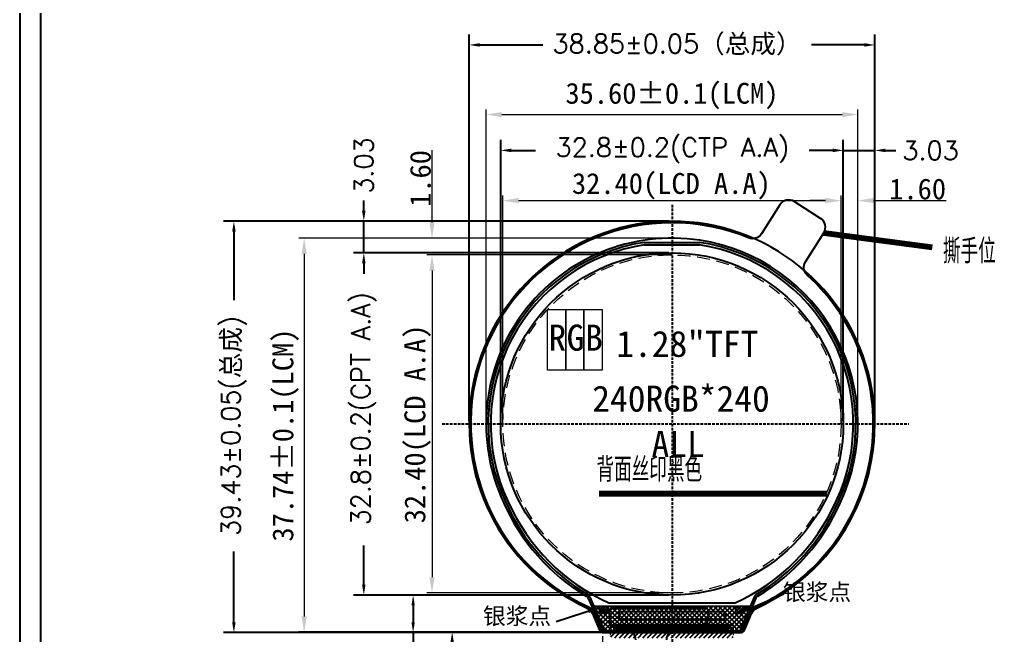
# Model space of a CAD drawing. Header units: millimetres. Extents: x 784 to 1591, y 435 to 646.
# Drawn here: x 1339.8 to 1435.1, y 537.4 to 596.3 of the extents above; entities that cross this region are included whole.
import ezdxf

# ---------------------------------------------------------------- set-up
doc = ezdxf.new("R2010")
doc.units = ezdxf.units.MM
doc.linetypes.add('DASHED2', pattern=[0.375, 0.25, -0.125])
for name, color, linetype in [('dim', 3, 'Continuous'), ('DWG', 7, 'Continuous'), ('FPC', 33, 'Continuous'), ('FRAME', 154, 'Continuous'), ('保护膜', 6, 'Continuous')]:
    doc.layers.add(name, color=color, linetype=linetype)
doc.layers.add('LCD_MAIN', color=2, linetype='Continuous', lineweight=9)
doc.styles.add('NOTE', font='ROMANS.shx', dxfattribs={"width": 0.8, "bigfont": 'EXTFONT.shx'})
doc.styles.add('ROMANS', font='romans.shx')
doc.styles.get("Standard").update_dxf_attribs({"font": 'txt', "bigfont": 'gbcbig.shx'})
doc.styles.add('宋体', font='')
doc.styles.add('工程', font='gbenor.shx', dxfattribs={"width": 1.25, "bigfont": 'gbcbig.shx'})
doc.styles.get('宋体').set_extended_font_data('SimSun')
doc.dimstyles.new('ISO-25$0', dxfattribs={"dimtxt": 1.5, "dimasz": 1, "dimexe": 1, "dimexo": 0.3, "dimgap": 0.6, "dimtad": 0, "dimdsep": 46, "dimtxsty": 'Standard', "dimcen": 0, "dimadec": 0, "dimazin": 0, "dimtfac": 1, "dimtmove": 0, "dimatfit": 3, "dimfxl": 1, "dimarcsym": 0})
doc.dimstyles.new('STANDARD$7', dxfattribs={"dimtxt": 1.5, "dimasz": 1.25, "dimexe": 0.25, "dimexo": 0.25, "dimgap": 0.25, "dimtad": 0, "dimzin": 0, "dimdsep": 46, "dimtxsty": 'NOTE', "dimcen": 0.5, "dimclrd": 256, "dimclre": 5, "dimclrt": 256, "dimazin": 0, "dimtfac": 1, "dimtmove": 0, "dimatfit": 1, "dimfxl": 1, "dimtolj": 1, "dimtzin": 0, "dimarcsym": 0})
doc.dimstyles.new('标准', dxfattribs={"dimtxt": 2, "dimasz": 1.8, "dimexe": 0.5, "dimexo": 0.4, "dimgap": 0.1, "dimtad": 1, "dimzin": 1, "dimdsep": 46, "dimtxsty": '工程', "dimblk": 'CLOSEDBLANK', "dimcen": 0.09, "dimclrd": 3, "dimclre": 3, "dimclrt": 3, "dimadec": 0, "dimazin": 0, "dimtfac": 1, "dimtofl": 0, "dimtmove": 0, "dimatfit": 3, "dimldrblk": 'CLOSEDBLANK', "dimfxl": 1, "dimtolj": 1, "dimlwd": 0, "dimlwe": 0, "dimarcsym": 0})
doc.dimstyles.new('标注', dxfattribs={"dimtxt": 1.2, "dimasz": 1, "dimexe": 0, "dimexo": 1, "dimgap": 0.2, "dimtad": 0, "dimrnd": 0.0005, "dimzin": 9, "dimdsep": 46, "dimtxsty": 'Standard', "dimcen": 0, "dimclrd": 3, "dimclre": 3, "dimclrt": 3, "dimadec": 0, "dimazin": 0, "dimtfac": 1, "dimtmove": 0, "dimatfit": 3, "dimfxl": 1, "dimlwd": -1, "dimlwe": -1, "dimarcsym": 0})

# ---------------------------------------------------------------- blocks, each defined once
blk = doc.blocks.new('*D84')
at = {"color": 7, "lineweight": 0, "transparency": 16777216}
for p, q in [((1395.39, 537.675), (1380.741, 537.675)), ((1381.241, 536.675), (1381.241, 504.201)), ((1395.002, 503.201), (1380.741, 503.201))]:
    blk.add_line(p, q, dxfattribs=at)
at = {"color": 7, "transparency": 16777216}
for points in [[(1381.075, 536.675), (1381.408, 536.675), (1381.241, 537.675)], [(1381.075, 504.201), (1381.408, 504.201), (1381.241, 503.201)]]:
    blk.add_solid(points, dxfattribs=at)
at = {"layer": 'Defpoints', "color": 0, "transparency": 16777216}
for p in [(1395.79, 537.675), (1381.241, 503.201), (1395.402, 503.201)]:
    blk.add_point(p, dxfattribs=at)
at = {"color": 7, "transparency": 16777216, "insert": (1379.879, 520.351), "char_height": 1.6, "attachment_point": 5, "rotation": 90, "style": '宋体'}
blk.add_mtext('\\A1;34.47%%P0.3', dxfattribs=at)
blk = doc.blocks.new('_ClosedBlank')
at = {"color": 0, "linetype": 'ByBlock', "lineweight": -2}
for p, q in [((-1, 0.167), (0, 0)), ((-1, 0.167), (-1, -0.167)), ((0, 0), (-1, -0.167))]:
    blk.add_line(p, q, dxfattribs=at)
blk = doc.blocks.new('*D86')
at = {"color": 7, "lineweight": 0, "transparency": 16777216}
for p, q in [((1384.498, 557.615), (1384.498, 587.765)), ((1420.098, 557.615), (1420.098, 587.765)), ((1385.998, 587.265), (1418.598, 587.265))]:
    blk.add_line(p, q, dxfattribs=at)
at = {"color": 7, "transparency": 16777216}
for points in [[(1385.998, 587.515), (1385.998, 587.015), (1384.498, 587.265)], [(1418.598, 587.515), (1418.598, 587.015), (1420.098, 587.265)]]:
    blk.add_solid(points, dxfattribs=at)
at = {"layer": 'Defpoints', "color": 0, "transparency": 16777216}
for p in [(1420.098, 587.265), (1384.498, 557.215), (1420.098, 557.215)]:
    blk.add_point(p, dxfattribs=at)
at = {"color": 7, "transparency": 16777216, "insert": (1402.298, 589.039), "char_height": 2, "attachment_point": 5, "style": '宋体'}
blk.add_mtext('\\A1;35.60%%P0.1(LCM)', dxfattribs=at)
blk = doc.blocks.new('*D87')
at = {"color": 7, "lineweight": 0, "transparency": 16777216}
for p, q in [((1402.298, 573.815), (1378.812, 573.815)), ((1379.312, 572.315), (1379.312, 542.915)), ((1402.298, 541.415), (1378.812, 541.415))]:
    blk.add_line(p, q, dxfattribs=at)
at = {"color": 7, "transparency": 16777216}
for points in [[(1379.062, 572.315), (1379.562, 572.315), (1379.312, 573.815)], [(1379.062, 542.915), (1379.562, 542.915), (1379.312, 541.415)]]:
    blk.add_solid(points, dxfattribs=at)
at = {"layer": 'Defpoints', "color": 0, "transparency": 16777216}
for p in [(1402.698, 573.815), (1379.312, 541.415), (1402.698, 541.415)]:
    blk.add_point(p, dxfattribs=at)
at = {"color": 7, "transparency": 16777216, "insert": (1377.938, 557.615), "char_height": 2, "attachment_point": 5, "rotation": 90, "style": '宋体'}
blk.add_mtext('\\A1;32.40(LCD A.A)', dxfattribs=at)
blk = doc.blocks.new('*D88')
at = {"color": 7, "lineweight": 0, "transparency": 16777216}
for p, q in [((1416.998, 579.021), (1415.498, 579.021)), ((1418.498, 557.615), (1418.498, 579.521)), ((1420.098, 557.615), (1420.098, 579.521)), ((1421.598, 579.021), (1428.549, 579.021))]:
    blk.add_line(p, q, dxfattribs=at)
at = {"color": 7, "transparency": 16777216}
for points in [[(1416.998, 579.271), (1416.998, 578.771), (1418.498, 579.021)], [(1421.598, 579.271), (1421.598, 578.771), (1420.098, 579.021)]]:
    blk.add_solid(points, dxfattribs=at)
at = {"layer": 'Defpoints', "color": 0, "transparency": 16777216}
for p in [(1420.098, 579.021), (1418.498, 557.215), (1420.098, 557.215)]:
    blk.add_point(p, dxfattribs=at)
at = {"color": 7, "transparency": 16777216, "insert": (1425.824, 580.121), "char_height": 2, "attachment_point": 5, "style": '宋体'}
blk.add_mtext('\\A1;1.60', dxfattribs=at)
blk = doc.blocks.new('*D89')
at = {"color": 7, "lineweight": 0, "transparency": 16777216}
for p, q in [((1379.312, 576.915), (1379.312, 583.866)), ((1401.898, 575.415), (1378.812, 575.415)), ((1402.298, 573.815), (1378.812, 573.815)), ((1379.312, 572.315), (1379.312, 570.815))]:
    blk.add_line(p, q, dxfattribs=at)
at = {"color": 7, "transparency": 16777216}
for points in [[(1379.062, 576.915), (1379.562, 576.915), (1379.312, 575.415)], [(1379.062, 572.315), (1379.562, 572.315), (1379.312, 573.815)]]:
    blk.add_solid(points, dxfattribs=at)
at = {"layer": 'Defpoints', "color": 0, "transparency": 16777216}
for p in [(1379.312, 575.415), (1402.298, 575.415), (1402.698, 573.815)]:
    blk.add_point(p, dxfattribs=at)
at = {"color": 7, "transparency": 16777216, "insert": (1378.212, 581.141), "char_height": 2, "attachment_point": 5, "rotation": 90, "style": '宋体'}
blk.add_mtext('\\A1;1.60', dxfattribs=at)
blk = doc.blocks.new('*D90')
at = {"color": 7, "lineweight": 0, "transparency": 16777216}
for p, q in [((1386.098, 557.615), (1386.098, 579.521)), ((1387.598, 579.021), (1416.998, 579.021)), ((1418.498, 557.615), (1418.498, 579.521))]:
    blk.add_line(p, q, dxfattribs=at)
at = {"color": 7, "transparency": 16777216}
for points in [[(1387.598, 579.271), (1387.598, 578.771), (1386.098, 579.021)], [(1416.998, 579.271), (1416.998, 578.771), (1418.498, 579.021)]]:
    blk.add_solid(points, dxfattribs=at)
at = {"layer": 'Defpoints', "color": 0, "transparency": 16777216}
for p in [(1418.498, 579.021), (1386.098, 557.215), (1418.498, 557.215)]:
    blk.add_point(p, dxfattribs=at)
at = {"color": 7, "transparency": 16777216, "insert": (1402.239, 580.395), "char_height": 2, "attachment_point": 5, "style": '宋体'}
blk.add_mtext('\\A1;32.40(LCD A.A)', dxfattribs=at)
blk = doc.blocks.new('*D91')
at = {"color": 7, "lineweight": 0, "transparency": 16777216}
for p, q in [((1402.298, 575.415), (1366.569, 575.415)), ((1367.069, 573.915), (1367.069, 539.175)), ((1395.39, 537.675), (1366.569, 537.675))]:
    blk.add_line(p, q, dxfattribs=at)
at = {"color": 7, "transparency": 16777216}
for points in [[(1366.819, 573.915), (1367.319, 573.915), (1367.069, 575.415)], [(1366.819, 539.175), (1367.319, 539.175), (1367.069, 537.675)]]:
    blk.add_solid(points, dxfattribs=at)
at = {"layer": 'Defpoints', "color": 0, "transparency": 16777216}
for p in [(1402.698, 575.415), (1367.069, 537.675), (1395.79, 537.675)]:
    blk.add_point(p, dxfattribs=at)
at = {"color": 7, "transparency": 16777216, "insert": (1365.296, 556.545), "char_height": 2, "attachment_point": 5, "rotation": 90, "style": '宋体'}
blk.add_mtext('\\A1;37.74%%P0.1(LCM)', dxfattribs=at)
blk = doc.blocks.new('*D95')
at = {"color": 7, "lineweight": 0, "transparency": 16777216}
for p, q in [((1395.64, 537.275), (1395.64, 533.646)), ((1385.639, 520.201), (1385.639, 534.646)), ((1387.139, 534.146), (1394.14, 534.146))]:
    blk.add_line(p, q, dxfattribs=at)
at = {"color": 7, "transparency": 16777216}
for points in [[(1387.139, 534.396), (1387.139, 533.896), (1385.639, 534.146)], [(1394.14, 534.396), (1394.14, 533.896), (1395.64, 534.146)]]:
    blk.add_solid(points, dxfattribs=at)
at = {"layer": 'Defpoints', "color": 0, "transparency": 16777216}
for p in [(1395.64, 537.675), (1395.64, 534.146), (1385.639, 519.801)]:
    blk.add_point(p, dxfattribs=at)
at = {"color": 7, "transparency": 16777216, "insert": (1390.555, 535.646), "char_height": 2, "attachment_point": 5, "style": '宋体'}
blk.add_mtext('\\A1;10.00', dxfattribs=at)
blk = doc.blocks.new('*D101')
at = {"layer": 'Defpoints', "color": 0, "transparency": 16777216}
for p in [(1360.339, 577.04), (1402.298, 577.04), (1395.776, 537.615)]:
    blk.add_point(p, dxfattribs=at)
at = {"layer": 'dim', "color": 0, "lineweight": -2, "transparency": 16777216}
for p, q in [((1401.998, 577.04), (1359.339, 577.04)), ((1360.339, 576.04), (1360.339, 569.476)), ((1360.339, 538.615), (1360.339, 545.385)), ((1395.476, 537.615), (1359.339, 537.615))]:
    blk.add_line(p, q, dxfattribs=at)
at = {"layer": 'dim', "color": 0, "transparency": 16777216}
for points in [[(1360.173, 576.04), (1360.506, 576.04), (1360.339, 577.04)], [(1360.173, 538.615), (1360.506, 538.615), (1360.339, 537.615)]]:
    blk.add_solid(points, dxfattribs=at)
at = {"layer": 'dim', "color": 0, "transparency": 16777216, "insert": (1360.339, 557.43), "char_height": 1.8, "attachment_point": 5, "rotation": 90, "style": 'ROMANS'}
blk.add_mtext('39.43%%p0.05(总成)', dxfattribs=at)
blk = doc.blocks.new('*D102')
at = {"layer": 'Defpoints', "color": 0, "transparency": 16777216}
for p in [(1372.78, 574.015), (1402.298, 574.015), (1402.298, 541.215)]:
    blk.add_point(p, dxfattribs=at)
at = {"layer": 'dim', "color": 0, "lineweight": -2, "transparency": 16777216}
for p, q in [((1401.998, 574.015), (1371.78, 574.015)), ((1372.78, 573.015), (1372.78, 572.191)), ((1372.78, 542.215), (1372.78, 545.962)), ((1401.998, 541.215), (1371.78, 541.215))]:
    blk.add_line(p, q, dxfattribs=at)
at = {"layer": 'dim', "color": 0, "transparency": 16777216}
for points in [[(1372.613, 573.015), (1372.947, 573.015), (1372.78, 574.015)], [(1372.613, 542.215), (1372.947, 542.215), (1372.78, 541.215)]]:
    blk.add_solid(points, dxfattribs=at)
at = {"layer": 'dim', "color": 0, "transparency": 16777216, "insert": (1372.78, 559.076), "char_height": 1.8, "attachment_point": 5, "rotation": 90, "style": 'ROMANS'}
blk.add_mtext('32.8%%p0.2(CPT A.A)', dxfattribs=at)
blk = doc.blocks.new('*D103')
at = {"layer": 'Defpoints', "color": 0, "transparency": 16777216}
for p in [(1421.723, 593.939), (1382.873, 557.615), (1421.723, 557.615)]:
    blk.add_point(p, dxfattribs=at)
at = {"layer": 'dim', "color": 0, "lineweight": -2, "transparency": 16777216}
for p, q in [((1382.873, 557.915), (1382.873, 594.939)), ((1421.723, 557.915), (1421.723, 594.939)), ((1383.873, 593.939), (1389.921, 593.939)), ((1420.723, 593.939), (1415.646, 593.939))]:
    blk.add_line(p, q, dxfattribs=at)
at = {"layer": 'dim', "color": 0, "transparency": 16777216}
for points in [[(1383.873, 594.105), (1383.873, 593.772), (1382.873, 593.939)], [(1420.723, 594.105), (1420.723, 593.772), (1421.723, 593.939)]]:
    blk.add_solid(points, dxfattribs=at)
at = {"layer": 'dim', "color": 0, "transparency": 16777216, "insert": (1402.784, 593.939), "char_height": 1.8, "attachment_point": 5, "style": 'ROMANS'}
blk.add_mtext('38.85%%p0.05（总成）', dxfattribs=at)
blk = doc.blocks.new('*D104')
at = {"layer": 'Defpoints', "color": 0, "transparency": 16777216}
for p in [(1418.698, 583.831), (1385.898, 557.615), (1418.698, 557.615)]:
    blk.add_point(p, dxfattribs=at)
at = {"layer": 'dim', "color": 0, "lineweight": -2, "transparency": 16777216}
for p, q in [((1385.898, 557.915), (1385.898, 584.831)), ((1418.698, 557.915), (1418.698, 584.831)), ((1386.898, 583.831), (1389.22, 583.831)), ((1417.698, 583.831), (1415.449, 583.831))]:
    blk.add_line(p, q, dxfattribs=at)
at = {"layer": 'dim', "color": 0, "transparency": 16777216}
for points in [[(1386.898, 583.998), (1386.898, 583.664), (1385.898, 583.831)], [(1417.698, 583.998), (1417.698, 583.664), (1418.698, 583.831)]]:
    blk.add_solid(points, dxfattribs=at)
at = {"layer": 'dim', "color": 0, "transparency": 16777216, "insert": (1402.334, 583.831), "char_height": 1.8, "attachment_point": 5, "style": 'ROMANS'}
blk.add_mtext('32.8%%p0.2(CTP A.A)', dxfattribs=at)
blk = doc.blocks.new('*D105')
at = {"layer": 'Defpoints', "color": 0, "transparency": 16777216}
for p in [(1372.78, 577.04), (1402.298, 577.04), (1402.298, 574.015)]:
    blk.add_point(p, dxfattribs=at)
at = {"layer": 'dim', "color": 0, "lineweight": -2, "transparency": 16777216}
for p, q in [((1372.78, 578.04), (1372.78, 579.04)), ((1401.998, 577.04), (1371.78, 577.04)), ((1372.78, 574.015), (1372.78, 577.04)), ((1401.998, 574.015), (1371.78, 574.015)), ((1372.78, 573.015), (1372.78, 572.015))]:
    blk.add_line(p, q, dxfattribs=at)
at = {"layer": 'dim', "color": 0, "transparency": 16777216}
for points in [[(1372.613, 578.04), (1372.947, 578.04), (1372.78, 577.04)], [(1372.613, 573.015), (1372.947, 573.015), (1372.78, 574.015)]]:
    blk.add_solid(points, dxfattribs=at)
at = {"layer": 'dim', "color": 0, "transparency": 16777216, "insert": (1372.78, 582.383), "char_height": 1.8, "attachment_point": 5, "rotation": 90, "style": 'ROMANS'}
blk.add_mtext('3.03', dxfattribs=at)
blk = doc.blocks.new('*D106')
at = {"layer": 'Defpoints', "color": 0, "transparency": 16777216}
for p in [(1402.298, 541.215), (1377.505, 537.615), (1396.789, 537.615)]:
    blk.add_point(p, dxfattribs=at)
at = {"layer": 'dim', "color": 0, "lineweight": -2, "transparency": 16777216}
for p, q in [((1401.998, 541.215), (1376.505, 541.215)), ((1377.505, 540.215), (1377.505, 538.615)), ((1396.489, 537.615), (1376.505, 537.615)), ((1377.505, 537.615), (1377.505, 536.135))]:
    blk.add_line(p, q, dxfattribs=at)
at = {"layer": 'dim', "color": 0, "transparency": 16777216}
for points in [[(1377.339, 540.215), (1377.672, 540.215), (1377.505, 541.215)], [(1377.339, 538.615), (1377.672, 538.615), (1377.505, 537.615)]]:
    blk.add_solid(points, dxfattribs=at)
at = {"layer": 'dim', "color": 0, "transparency": 16777216, "insert": (1377.505, 533.65), "char_height": 1.8, "attachment_point": 5, "rotation": 90, "style": 'ROMANS'}
blk.add_mtext('3.6', dxfattribs=at)
blk = doc.blocks.new('*D107')
at = {"layer": 'Defpoints', "color": 0, "transparency": 16777216}
for p in [(1421.723, 583.831), (1418.698, 557.615), (1421.723, 557.615)]:
    blk.add_point(p, dxfattribs=at)
at = {"layer": 'dim', "color": 0, "lineweight": -2, "transparency": 16777216}
for p, q in [((1418.698, 557.915), (1418.698, 584.831)), ((1421.723, 557.915), (1421.723, 584.831)), ((1417.698, 583.831), (1416.698, 583.831)), ((1418.698, 583.831), (1421.723, 583.831)), ((1422.723, 583.831), (1423.723, 583.831))]:
    blk.add_line(p, q, dxfattribs=at)
at = {"layer": 'dim', "color": 0, "transparency": 16777216}
for points in [[(1417.698, 583.998), (1417.698, 583.664), (1418.698, 583.831)], [(1422.723, 583.998), (1422.723, 583.664), (1421.723, 583.831)]]:
    blk.add_solid(points, dxfattribs=at)
at = {"layer": 'dim', "color": 0, "transparency": 16777216, "insert": (1427.066, 583.831), "char_height": 1.8, "attachment_point": 5, "style": 'ROMANS'}
blk.add_mtext('3.03', dxfattribs=at)

msp = doc.modelspace()

# ---------------------------------------------------------------- hatches: boundary and pattern name
h = msp.add_hatch()
h.set_pattern_fill('ANSI37', color=256, scale=0.1, style=0)
h.set_pattern_definition([(45, (297.85984, 12.39277), (-0.2245064, 0.2245064), []), (135, (297.85984, 12.39277), (-0.2245064, -0.2245064), [])])
h.paths.add_polyline_path([(1394.799, 540.165), (1395.798, 537.775), (1408.798, 537.775), (1409.797, 540.165)])
h = msp.add_hatch()
h.set_pattern_fill('JIS_LC_20', color=2, scale=0.01, style=0)
h.set_pattern_definition([(45, (28.7919, 113.18132), (-0.141421356, 0.141421356), []), (45, (28.7959, 113.18132), (-0.141421356, 0.141421356), [])])
h.paths.add_polyline_path([(1408.427, 539.465), (1409.127, 539.465), (1409.427, 540.165), (1408.427, 540.165)])
h.paths.add_polyline_path([(1396.169, 540.165), (1395.169, 540.165), (1395.469, 539.465), (1396.169, 539.465)])
h = msp.add_hatch()
h.set_pattern_fill('ANSI31', color=30, scale=0.1, style=0)
h.set_pattern_definition([(45, (297.85984, 2.57984), (-0.2245064, 0.2245064), [])])
edge = h.paths.add_edge_path()
edge.add_line((1396.398, 538.375), (1408.198, 538.375))
edge.add_line((1396.398, 537.375), (1396.398, 538.375))
edge.add_arc((1396.643, 537.368), 0.245, 178.34281, 261.67929)
edge.add_line((1396.608, 537.125), (1397.603, 537.125))
edge.add_line((1405.99, 537.125), (1397.603, 537.125))
edge.add_line((1406.99, 537.125), (1407.988, 537.125))
edge.add_line((1405.99, 537.125), (1407.988, 537.125))
edge.add_arc((1407.952, 537.368), 0.245, 278.32071, 361.65719)
edge.add_line((1408.198, 537.375), (1408.198, 538.375))

# ---------------------------------------------------------------- linework, layer by layer
at = {"color": 1, "linetype": 'DASHED2'}
for p, q in [((1402.298, 578.623), (1402.298, 531.679)), ((1380.277, 557.615), (1424.993, 557.615))]:
    msp.add_line(p, q, dxfattribs=at)
at = {"color": 4}
for p, q in [((1399.652, 575.015), (1404.944, 575.015)), ((1394.441, 541.02), (1395.798, 537.775)), ((1410.154, 541.02), (1408.798, 537.775)), ((1394.799, 540.165), (1409.797, 540.165)), ((1394.799, 540.165), (1395.798, 537.775)), ((1409.797, 540.165), (1408.798, 537.775)), ((1395.798, 537.775), (1408.798, 537.775))]:
    msp.add_line(p, q, dxfattribs=at)
at = {"color": 6}
for p, q in [((1399.672, 574.785), (1404.925, 574.785)), ((1396.263, 540.465), (1408.334, 540.465))]:
    msp.add_line(p, q, dxfattribs=at)
at = {"color": 7}
for p, q in [((1394.311, 540.854), (1395.64, 537.675)), ((1394.311, 540.854), (1395.64, 537.675)), ((1410.285, 540.854), (1408.956, 537.675)), ((1410.285, 540.854), (1408.956, 537.675)), ((1395.64, 537.675), (1408.956, 537.675))]:
    msp.add_line(p, q, dxfattribs=at)
at = {"color": 2}
for p, q in [((1395.169, 540.165), (1395.469, 539.465)), ((1396.169, 539.465), (1396.169, 540.165)), ((1408.427, 539.465), (1408.427, 540.165)), ((1409.427, 540.165), (1409.127, 539.465)), ((1396.169, 539.465), (1395.469, 539.465)), ((1408.427, 539.465), (1409.127, 539.465))]:
    msp.add_line(p, q, dxfattribs=at)
for p, q in [((1397.198, 539.625), (1407.398, 539.625)), ((1397.198, 539.625), (1397.198, 538.875)), ((1407.398, 539.625), (1407.398, 538.875)), ((1396.658, 538.175), (1396.858, 538.175)), ((1396.658, 538.175), (1396.658, 538.075)), ((1396.658, 538.075), (1396.858, 538.075)), ((1396.858, 538.275), (1396.858, 538.175)), ((1396.858, 538.275), (1396.958, 538.275)), ((1396.858, 538.075), (1396.858, 537.975)), ((1396.958, 538.275), (1396.958, 538.175)), ((1396.958, 538.175), (1397.158, 538.175)), ((1396.958, 538.075), (1396.958, 537.975)), ((1396.958, 538.075), (1397.158, 538.075)), ((1397.158, 538.375), (1397.158, 537.875)), ((1397.158, 538.375), (1397.238, 538.375)), ((1397.158, 538.175), (1397.158, 538.075)), ((1397.198, 538.875), (1407.398, 538.875)), ((1397.238, 538.375), (1397.238, 537.875)), ((1397.278, 538.375), (1397.278, 537.875)), ((1397.278, 538.375), (1397.358, 538.375)), ((1397.278, 538.175), (1397.278, 538.075)), ((1397.358, 538.375), (1397.358, 537.875)), ((1397.398, 538.375), (1397.398, 537.875)), ((1397.398, 538.375), (1397.478, 538.375)), ((1397.398, 538.175), (1397.398, 538.075)), ((1397.478, 538.375), (1397.478, 537.875)), ((1397.518, 538.375), (1397.518, 537.875)), ((1397.518, 538.375), (1397.598, 538.375)), ((1397.518, 538.175), (1397.518, 538.075)), ((1397.598, 538.375), (1397.598, 537.875)), ((1397.638, 538.375), (1397.638, 537.875)), ((1397.638, 538.375), (1397.718, 538.375)), ((1397.638, 538.175), (1397.638, 538.075)), ((1397.718, 538.375), (1397.718, 537.875)), ((1397.758, 538.375), (1397.758, 537.875)), ((1397.758, 538.375), (1397.838, 538.375)), ((1397.758, 538.175), (1397.758, 538.075)), ((1397.838, 538.375), (1397.838, 537.875)), ((1397.878, 538.375), (1397.878, 537.875)), ((1397.878, 538.375), (1397.958, 538.375)), ((1397.878, 538.175), (1397.878, 538.075)), ((1397.958, 538.375), (1397.958, 537.875)), ((1397.998, 538.375), (1397.998, 537.875)), ((1397.998, 538.375), (1398.078, 538.375)), ((1397.998, 538.175), (1397.998, 538.075)), ((1398.078, 538.375), (1398.078, 537.875)), ((1398.118, 538.375), (1398.118, 537.875)), ((1398.118, 538.375), (1398.198, 538.375)), ((1398.118, 538.175), (1398.118, 538.075)), ((1398.198, 538.375), (1398.198, 537.875)), ((1398.238, 538.375), (1398.238, 537.875)), ((1398.238, 538.375), (1398.318, 538.375)), ((1398.238, 538.175), (1398.238, 538.075)), ((1398.318, 538.375), (1398.318, 537.875)), ((1398.358, 538.375), (1398.358, 537.875)), ((1398.358, 538.375), (1398.438, 538.375)), ((1398.358, 538.175), (1398.358, 538.075)), ((1398.438, 538.375), (1398.438, 537.875)), ((1398.478, 538.375), (1398.478, 537.875)), ((1398.478, 538.375), (1398.558, 538.375)), ((1398.478, 538.175), (1398.478, 538.075)), ((1398.558, 538.375), (1398.558, 537.875)), ((1398.598, 538.375), (1398.598, 537.875)), ((1398.598, 538.375), (1398.678, 538.375)), ((1398.598, 538.175), (1398.598, 538.075)), ((1398.678, 538.375), (1398.678, 537.875)), ((1398.718, 538.375), (1398.718, 537.875)), ((1398.718, 538.375), (1398.798, 538.375)), ((1398.718, 538.175), (1398.718, 538.075)), ((1398.798, 538.375), (1398.798, 537.875)), ((1398.838, 538.375), (1398.838, 537.875)), ((1398.838, 538.375), (1398.918, 538.375)), ((1398.838, 538.175), (1398.838, 538.075)), ((1398.918, 538.375), (1398.918, 537.875)), ((1398.958, 538.375), (1398.958, 537.875)), ((1398.958, 538.375), (1399.038, 538.375)), ((1398.958, 538.175), (1398.958, 538.075)), ((1399.038, 538.375), (1399.038, 537.875)), ((1399.078, 538.375), (1399.078, 537.875)), ((1399.078, 538.375), (1399.158, 538.375)), ((1399.078, 538.175), (1399.078, 538.075)), ((1399.158, 538.375), (1399.158, 537.875)), ((1399.198, 538.375), (1399.198, 537.875)), ((1399.198, 538.375), (1399.278, 538.375)), ((1399.198, 538.175), (1399.198, 538.075)), ((1399.278, 538.375), (1399.278, 537.875)), ((1399.318, 538.375), (1399.318, 537.875)), ((1399.318, 538.375), (1399.398, 538.375)), ((1399.318, 538.175), (1399.318, 538.075)), ((1399.398, 538.375), (1399.398, 537.875)), ((1399.438, 538.375), (1399.438, 537.875)), ((1399.438, 538.375), (1399.518, 538.375)), ((1399.438, 538.175), (1399.438, 538.075)), ((1399.518, 538.375), (1399.518, 537.875)), ((1399.558, 538.375), (1399.558, 537.875)), ((1399.558, 538.375), (1399.638, 538.375)), ((1399.558, 538.175), (1399.558, 538.075)), ((1399.638, 538.375), (1399.638, 537.875)), ((1399.678, 538.375), (1399.678, 537.875)), ((1399.678, 538.375), (1399.758, 538.375)), ((1399.678, 538.175), (1399.678, 538.075)), ((1399.758, 538.375), (1399.758, 537.875)), ((1399.798, 538.375), (1399.798, 537.875)), ((1399.798, 538.375), (1399.878, 538.375)), ((1399.798, 538.175), (1399.798, 538.075)), ((1399.878, 538.375), (1399.878, 537.875)), ((1399.918, 538.375), (1399.918, 537.875)), ((1399.918, 538.375), (1399.998, 538.375)), ((1399.918, 538.175), (1399.918, 538.075)), ((1399.998, 538.375), (1399.998, 537.875)), ((1400.038, 538.375), (1400.038, 537.875)), ((1400.038, 538.375), (1400.118, 538.375)), ((1400.038, 538.175), (1400.038, 538.075)), ((1400.118, 538.375), (1400.118, 537.875)), ((1400.158, 538.375), (1400.158, 537.875)), ((1400.158, 538.375), (1400.238, 538.375)), ((1400.158, 538.175), (1400.158, 538.075)), ((1400.238, 538.375), (1400.238, 537.875)), ((1400.278, 538.375), (1400.278, 537.875)), ((1400.278, 538.375), (1400.358, 538.375)), ((1400.278, 538.175), (1400.278, 538.075)), ((1400.358, 538.375), (1400.358, 537.875)), ((1400.398, 538.375), (1400.398, 537.875)), ((1400.398, 538.375), (1400.478, 538.375)), ((1400.398, 538.175), (1400.398, 538.075)), ((1400.478, 538.375), (1400.478, 537.875)), ((1400.518, 538.375), (1400.518, 537.875)), ((1400.518, 538.375), (1400.598, 538.375)), ((1400.518, 538.175), (1400.518, 538.075)), ((1400.598, 538.375), (1400.598, 537.875)), ((1400.638, 538.375), (1400.638, 537.875)), ((1400.638, 538.375), (1400.718, 538.375)), ((1400.638, 538.175), (1400.638, 538.075)), ((1400.718, 538.375), (1400.718, 537.875)), ((1400.758, 538.375), (1400.758, 537.875)), ((1400.758, 538.375), (1400.838, 538.375)), ((1400.758, 538.175), (1400.758, 538.075)), ((1400.838, 538.375), (1400.838, 537.875)), ((1400.878, 538.375), (1400.878, 537.875)), ((1400.878, 538.375), (1400.958, 538.375)), ((1400.878, 538.175), (1400.878, 538.075)), ((1400.958, 538.375), (1400.958, 537.875)), ((1400.998, 538.375), (1400.998, 537.875)), ((1400.998, 538.375), (1401.078, 538.375)), ((1400.998, 538.175), (1400.998, 538.075)), ((1401.078, 538.375), (1401.078, 537.875)), ((1401.118, 538.375), (1401.118, 537.875)), ((1401.118, 538.375), (1401.198, 538.375)), ((1401.118, 538.175), (1401.118, 538.075)), ((1401.198, 538.375), (1401.198, 537.875)), ((1401.238, 538.375), (1401.238, 537.875)), ((1401.238, 538.375), (1401.318, 538.375)), ((1401.238, 538.175), (1401.238, 538.075)), ((1401.318, 538.375), (1401.318, 537.875)), ((1401.358, 538.375), (1401.358, 537.875)), ((1401.358, 538.375), (1401.438, 538.375)), ((1401.358, 538.175), (1401.358, 538.075)), ((1401.438, 538.375), (1401.438, 537.875)), ((1401.478, 538.375), (1401.478, 537.875)), ((1401.478, 538.375), (1401.558, 538.375)), ((1401.478, 538.175), (1401.478, 538.075)), ((1401.558, 538.375), (1401.558, 537.875)), ((1401.598, 538.375), (1401.598, 537.875)), ((1401.598, 538.375), (1401.678, 538.375)), ((1401.598, 538.175), (1401.598, 538.075)), ((1401.678, 538.375), (1401.678, 537.875)), ((1401.718, 538.375), (1401.718, 537.875)), ((1401.718, 538.375), (1401.798, 538.375)), ((1401.718, 538.175), (1401.718, 538.075)), ((1401.798, 538.375), (1401.798, 537.875)), ((1401.838, 538.375), (1401.838, 537.875)), ((1401.838, 538.375), (1401.918, 538.375)), ((1401.838, 538.175), (1401.838, 538.075)), ((1401.918, 538.375), (1401.918, 537.875)), ((1401.958, 538.375), (1401.958, 537.875)), ((1401.958, 538.375), (1402.038, 538.375)), ((1401.958, 538.175), (1401.958, 538.075)), ((1402.038, 538.375), (1402.038, 537.875)), ((1402.078, 538.375), (1402.078, 537.875)), ((1402.078, 538.375), (1402.158, 538.375)), ((1402.078, 538.175), (1402.078, 538.075)), ((1402.158, 538.375), (1402.158, 537.875)), ((1402.198, 538.375), (1402.198, 537.875)), ((1402.198, 538.375), (1402.278, 538.375)), ((1402.198, 538.175), (1402.198, 538.075)), ((1402.278, 538.375), (1402.278, 537.875)), ((1402.278, 538.375), (1402.318, 538.375)), ((1402.318, 538.375), (1402.318, 537.875)), ((1402.318, 538.375), (1402.398, 538.375)), ((1402.318, 538.175), (1402.318, 538.075)), ((1402.398, 538.375), (1402.398, 537.875)), ((1402.438, 538.375), (1402.438, 537.875)), ((1402.438, 538.375), (1402.518, 538.375)), ((1402.438, 538.175), (1402.438, 538.075)), ((1402.518, 538.375), (1402.518, 537.875)), ((1402.558, 538.375), (1402.558, 537.875)), ((1402.558, 538.375), (1402.638, 538.375)), ((1402.558, 538.175), (1402.558, 538.075)), ((1402.638, 538.375), (1402.638, 537.875)), ((1402.678, 538.375), (1402.678, 537.875)), ((1402.678, 538.375), (1402.758, 538.375)), ((1402.678, 538.175), (1402.678, 538.075)), ((1402.758, 538.375), (1402.758, 537.875)), ((1402.798, 538.375), (1402.798, 537.875)), ((1402.798, 538.375), (1402.878, 538.375)), ((1402.798, 538.175), (1402.798, 538.075)), ((1402.878, 538.375), (1402.878, 537.875)), ((1402.918, 538.375), (1402.918, 537.875)), ((1402.918, 538.375), (1402.998, 538.375)), ((1402.918, 538.175), (1402.918, 538.075)), ((1402.998, 538.375), (1402.998, 537.875)), ((1403.038, 538.375), (1403.038, 537.875)), ((1403.038, 538.375), (1403.118, 538.375)), ((1403.038, 538.175), (1403.038, 538.075)), ((1403.118, 538.375), (1403.118, 537.875)), ((1403.158, 538.375), (1403.158, 537.875)), ((1403.158, 538.375), (1403.238, 538.375)), ((1403.158, 538.175), (1403.158, 538.075)), ((1403.238, 538.375), (1403.238, 537.875)), ((1403.278, 538.375), (1403.278, 537.875)), ((1403.278, 538.375), (1403.358, 538.375)), ((1403.278, 538.175), (1403.278, 538.075)), ((1403.358, 538.375), (1403.358, 537.875)), ((1403.398, 538.375), (1403.398, 537.875)), ((1403.398, 538.375), (1403.478, 538.375)), ((1403.398, 538.175), (1403.398, 538.075)), ((1403.478, 538.375), (1403.478, 537.875)), ((1403.518, 538.375), (1403.518, 537.875)), ((1403.518, 538.375), (1403.598, 538.375)), ((1403.518, 538.175), (1403.518, 538.075)), ((1403.598, 538.375), (1403.598, 537.875)), ((1403.638, 538.375), (1403.638, 537.875)), ((1403.638, 538.375), (1403.718, 538.375)), ((1403.638, 538.175), (1403.638, 538.075)), ((1403.718, 538.375), (1403.718, 537.875)), ((1403.758, 538.375), (1403.758, 537.875)), ((1403.758, 538.375), (1403.838, 538.375)), ((1403.758, 538.175), (1403.758, 538.075)), ((1403.838, 538.375), (1403.838, 537.875)), ((1403.878, 538.375), (1403.878, 537.875)), ((1403.878, 538.375), (1403.958, 538.375)), ((1403.878, 538.175), (1403.878, 538.075)), ((1403.958, 538.375), (1403.958, 537.875)), ((1403.998, 538.375), (1403.998, 537.875)), ((1403.998, 538.375), (1404.078, 538.375)), ((1403.998, 538.175), (1403.998, 538.075)), ((1404.078, 538.375), (1404.078, 537.875)), ((1404.118, 538.375), (1404.118, 537.875)), ((1404.118, 538.375), (1404.198, 538.375)), ((1404.118, 538.175), (1404.118, 538.075)), ((1404.198, 538.375), (1404.198, 537.875)), ((1404.238, 538.375), (1404.238, 537.875)), ((1404.238, 538.375), (1404.318, 538.375)), ((1404.238, 538.175), (1404.238, 538.075)), ((1404.318, 538.375), (1404.318, 537.875)), ((1404.358, 538.375), (1404.358, 537.875)), ((1404.358, 538.375), (1404.438, 538.375)), ((1404.358, 538.175), (1404.358, 538.075)), ((1404.438, 538.375), (1404.438, 537.875)), ((1404.478, 538.375), (1404.478, 537.875)), ((1404.478, 538.375), (1404.558, 538.375)), ((1404.478, 538.175), (1404.478, 538.075)), ((1404.558, 538.375), (1404.558, 537.875)), ((1404.598, 538.375), (1404.598, 537.875)), ((1404.598, 538.375), (1404.678, 538.375)), ((1404.598, 538.175), (1404.598, 538.075)), ((1404.678, 538.375), (1404.678, 537.875)), ((1404.718, 538.375), (1404.718, 537.875)), ((1404.718, 538.375), (1404.798, 538.375)), ((1404.718, 538.175), (1404.718, 538.075)), ((1404.798, 538.375), (1404.798, 537.875)), ((1404.838, 538.375), (1404.838, 537.875)), ((1404.838, 538.375), (1404.918, 538.375)), ((1404.838, 538.175), (1404.838, 538.075)), ((1404.918, 538.375), (1404.918, 537.875)), ((1404.958, 538.375), (1404.958, 537.875)), ((1404.958, 538.375), (1405.038, 538.375)), ((1404.958, 538.175), (1404.958, 538.075)), ((1405.038, 538.375), (1405.038, 537.875)), ((1405.078, 538.375), (1405.078, 537.875)), ((1405.078, 538.375), (1405.158, 538.375)), ((1405.078, 538.175), (1405.078, 538.075)), ((1405.158, 538.375), (1405.158, 537.875)), ((1405.198, 538.375), (1405.198, 537.875)), ((1405.198, 538.375), (1405.278, 538.375)), ((1405.198, 538.175), (1405.198, 538.075)), ((1405.278, 538.375), (1405.278, 537.875)), ((1405.318, 538.375), (1405.318, 537.875)), ((1405.318, 538.375), (1405.398, 538.375)), ((1405.318, 538.175), (1405.318, 538.075)), ((1405.398, 538.375), (1405.398, 537.875)), ((1405.438, 538.375), (1405.438, 537.875)), ((1405.438, 538.375), (1405.518, 538.375)), ((1405.438, 538.175), (1405.438, 538.075)), ((1405.518, 538.375), (1405.518, 537.875)), ((1405.558, 538.375), (1405.558, 537.875)), ((1405.558, 538.375), (1405.638, 538.375)), ((1405.558, 538.175), (1405.558, 538.075)), ((1405.638, 538.375), (1405.638, 537.875)), ((1405.678, 538.375), (1405.678, 537.875)), ((1405.678, 538.375), (1405.758, 538.375)), ((1405.678, 538.175), (1405.678, 538.075)), ((1405.758, 538.375), (1405.758, 537.875)), ((1405.798, 538.375), (1405.798, 537.875)), ((1405.798, 538.375), (1405.878, 538.375)), ((1405.798, 538.175), (1405.798, 538.075)), ((1405.878, 538.375), (1405.878, 537.875)), ((1405.918, 538.375), (1405.918, 537.875)), ((1405.918, 538.375), (1405.998, 538.375)), ((1405.918, 538.175), (1405.918, 538.075)), ((1405.998, 538.375), (1405.998, 537.875)), ((1406.038, 538.375), (1406.038, 537.875)), ((1406.038, 538.375), (1406.118, 538.375)), ((1406.038, 538.175), (1406.038, 538.075)), ((1406.118, 538.375), (1406.118, 537.875)), ((1406.158, 538.375), (1406.158, 537.875)), ((1406.158, 538.375), (1406.238, 538.375)), ((1406.158, 538.175), (1406.158, 538.075)), ((1406.238, 538.375), (1406.238, 537.875)), ((1406.278, 538.375), (1406.278, 537.875)), ((1406.278, 538.375), (1406.358, 538.375)), ((1406.278, 538.175), (1406.278, 538.075)), ((1406.358, 538.375), (1406.358, 537.875)), ((1406.398, 538.375), (1406.398, 537.875)), ((1406.398, 538.375), (1406.478, 538.375)), ((1406.398, 538.175), (1406.398, 538.075)), ((1406.478, 538.375), (1406.478, 537.875)), ((1406.518, 538.375), (1406.518, 537.875)), ((1406.518, 538.375), (1406.598, 538.375)), ((1406.518, 538.175), (1406.518, 538.075)), ((1406.598, 538.375), (1406.598, 537.875)), ((1406.638, 538.375), (1406.638, 537.875)), ((1406.638, 538.375), (1406.718, 538.375)), ((1406.638, 538.175), (1406.638, 538.075)), ((1406.718, 538.375), (1406.718, 537.875)), ((1406.758, 538.375), (1406.758, 537.875)), ((1406.758, 538.375), (1406.838, 538.375)), ((1406.758, 538.175), (1406.758, 538.075)), ((1406.838, 538.375), (1406.838, 537.875)), ((1406.878, 538.375), (1406.878, 537.875)), ((1406.878, 538.375), (1406.958, 538.375)), ((1406.878, 538.175), (1406.878, 538.075)), ((1406.958, 538.375), (1406.958, 537.875)), ((1406.998, 538.375), (1406.998, 537.875)), ((1406.998, 538.375), (1407.078, 538.375)), ((1406.998, 538.175), (1406.998, 538.075)), ((1407.078, 538.375), (1407.078, 537.875)), ((1407.118, 538.375), (1407.118, 537.875)), ((1407.118, 538.375), (1407.198, 538.375)), ((1407.118, 538.175), (1407.118, 538.075)), ((1407.198, 538.375), (1407.198, 537.875)), ((1407.238, 538.375), (1407.238, 537.875)), ((1407.238, 538.375), (1407.318, 538.375)), ((1407.238, 538.175), (1407.238, 538.075)), ((1407.318, 538.375), (1407.318, 537.875)), ((1407.358, 538.375), (1407.358, 537.875)), ((1407.358, 538.375), (1407.438, 538.375)), ((1407.358, 538.175), (1407.358, 538.075)), ((1407.636, 538.175), (1407.436, 538.175)), ((1407.636, 538.075), (1407.436, 538.075)), ((1407.438, 538.375), (1407.438, 537.875)), ((1407.636, 538.275), (1407.636, 538.175)), ((1407.736, 538.275), (1407.636, 538.275)), ((1407.636, 538.075), (1407.636, 537.975)), ((1407.736, 538.275), (1407.736, 538.175)), ((1407.936, 538.175), (1407.736, 538.175)), ((1407.736, 538.075), (1407.736, 537.975)), ((1407.936, 538.075), (1407.736, 538.075)), ((1407.936, 538.175), (1407.936, 538.075)), ((1396.858, 537.975), (1396.958, 537.975)), ((1397.158, 537.875), (1397.238, 537.875)), ((1397.278, 537.875), (1397.358, 537.875)), ((1397.398, 537.875), (1397.478, 537.875)), ((1397.518, 537.875), (1397.598, 537.875)), ((1397.638, 537.875), (1397.718, 537.875)), ((1397.758, 537.875), (1397.838, 537.875)), ((1397.878, 537.875), (1397.958, 537.875)), ((1397.998, 537.875), (1398.078, 537.875)), ((1398.118, 537.875), (1398.198, 537.875)), ((1398.238, 537.875), (1398.318, 537.875)), ((1398.358, 537.875), (1398.438, 537.875)), ((1398.478, 537.875), (1398.558, 537.875)), ((1398.598, 537.875), (1398.678, 537.875)), ((1398.718, 537.875), (1398.798, 537.875)), ((1398.838, 537.875), (1398.918, 537.875)), ((1398.958, 537.875), (1399.038, 537.875)), ((1399.078, 537.875), (1399.158, 537.875)), ((1399.198, 537.875), (1399.278, 537.875)), ((1399.318, 537.875), (1399.398, 537.875)), ((1399.438, 537.875), (1399.518, 537.875)), ((1399.558, 537.875), (1399.638, 537.875)), ((1399.678, 537.875), (1399.758, 537.875)), ((1399.798, 537.875), (1399.878, 537.875)), ((1399.918, 537.875), (1399.998, 537.875)), ((1400.038, 537.875), (1400.118, 537.875)), ((1400.158, 537.875), (1400.238, 537.875)), ((1400.278, 537.875), (1400.358, 537.875)), ((1400.398, 537.875), (1400.478, 537.875)), ((1400.518, 537.875), (1400.598, 537.875)), ((1400.638, 537.875), (1400.718, 537.875)), ((1400.758, 537.875), (1400.838, 537.875)), ((1400.878, 537.875), (1400.958, 537.875)), ((1400.998, 537.875), (1401.078, 537.875)), ((1401.118, 537.875), (1401.198, 537.875)), ((1401.238, 537.875), (1401.318, 537.875)), ((1401.358, 537.875), (1401.438, 537.875)), ((1401.478, 537.875), (1401.558, 537.875)), ((1401.598, 537.875), (1401.678, 537.875)), ((1401.718, 537.875), (1401.798, 537.875)), ((1401.838, 537.875), (1401.918, 537.875)), ((1401.958, 537.875), (1402.038, 537.875)), ((1402.078, 537.875), (1402.158, 537.875)), ((1402.198, 537.875), (1402.278, 537.875)), ((1402.318, 537.875), (1402.398, 537.875)), ((1402.438, 537.875), (1402.518, 537.875)), ((1402.558, 537.875), (1402.638, 537.875)), ((1402.678, 537.875), (1402.758, 537.875)), ((1402.798, 537.875), (1402.878, 537.875)), ((1402.918, 537.875), (1402.998, 537.875)), ((1403.038, 537.875), (1403.118, 537.875)), ((1403.158, 537.875), (1403.238, 537.875)), ((1403.278, 537.875), (1403.358, 537.875)), ((1403.398, 537.875), (1403.478, 537.875)), ((1403.518, 537.875), (1403.598, 537.875)), ((1403.638, 537.875), (1403.718, 537.875)), ((1403.758, 537.875), (1403.838, 537.875)), ((1403.878, 537.875), (1403.958, 537.875)), ((1403.998, 537.875), (1404.078, 537.875)), ((1404.118, 537.875), (1404.198, 537.875)), ((1404.238, 537.875), (1404.318, 537.875)), ((1404.358, 537.875), (1404.438, 537.875)), ((1404.478, 537.875), (1404.558, 537.875)), ((1404.598, 537.875), (1404.678, 537.875)), ((1404.718, 537.875), (1404.798, 537.875)), ((1404.838, 537.875), (1404.918, 537.875)), ((1404.958, 537.875), (1405.038, 537.875)), ((1405.078, 537.875), (1405.158, 537.875)), ((1405.198, 537.875), (1405.278, 537.875)), ((1405.318, 537.875), (1405.398, 537.875)), ((1405.438, 537.875), (1405.518, 537.875)), ((1405.558, 537.875), (1405.638, 537.875)), ((1405.678, 537.875), (1405.758, 537.875)), ((1405.798, 537.875), (1405.878, 537.875)), ((1405.918, 537.875), (1405.998, 537.875)), ((1406.038, 537.875), (1406.118, 537.875)), ((1406.158, 537.875), (1406.238, 537.875)), ((1406.278, 537.875), (1406.358, 537.875)), ((1406.398, 537.875), (1406.478, 537.875)), ((1406.518, 537.875), (1406.598, 537.875)), ((1406.638, 537.875), (1406.718, 537.875)), ((1406.758, 537.875), (1406.838, 537.875)), ((1406.878, 537.875), (1406.958, 537.875)), ((1406.998, 537.875), (1407.078, 537.875)), ((1407.118, 537.875), (1407.198, 537.875)), ((1407.238, 537.875), (1407.318, 537.875)), ((1407.358, 537.875), (1407.438, 537.875)), ((1407.736, 537.975), (1407.636, 537.975))]:
    msp.add_line(p, q)
at = {"linetype": 'Continuous'}
msp.add_line((1395.776, 537.615), (1408.82, 537.615), dxfattribs=at)
at = {"color": 6, "linetype": 'Continuous', "flags": 128}
msp.add_lwpolyline([(1395.315, 537.922, 0.30268), (1395.776, 537.615), (1408.82, 537.615, 0.30268), (1409.281, 537.922), (1409.917, 539.447, -0.188221), (1410.422, 539.97, 4.563108), (1394.174, 539.97, -0.188221), (1394.679, 539.447)], format="xyb", close=True, dxfattribs=at)
at = {"color": 6, "linetype": 'Continuous'}
msp.add_circle((1402.298, 557.615), 16.4, dxfattribs=at)
at = {"color": 7}
for centre, radius, start, end in [((1402.298, 557.615), 17.8, 81.35414, 205.21036), ((1402.298, 557.615), 17.8, 334.78964, 81.35414), ((1404.105, 557.922), 19.572, 203.76858, 239.12696), ((1400.49, 557.922), 19.572, 300.87304, 336.23142), ((1393.321, 540.187), 1.193, 33.96205, 51.60519), ((1411.275, 540.187), 1.193, 128.39481, 146.03795)]:
    msp.add_arc(centre, radius, start, end, dxfattribs=at)
at = {"color": 4}
for centre, radius, start, end in [((1402.298, 557.615), 17.6, 98.64586, 205.21036), ((1402.298, 557.615), 17.6, 334.78964, 81.35414), ((1404.103, 557.926), 19.372, 203.76858, 239.37766), ((1400.492, 557.926), 19.372, 300.62234, 336.23142), ((1393.981, 540.825), 0.5, 22.93872, 59.37766), ((1410.615, 540.825), 0.5, 120.62234, 157.06128)]:
    msp.add_arc(centre, radius, start, end, dxfattribs=at)
at = {"color": 6}
for centre, radius, start, end in [((1402.298, 557.615), 17.37, 98.69618, 205.21036), ((1402.298, 557.615), 17.37, 334.78964, 81.30122), ((1404.101, 557.926), 19.139, 203.76858, 245.82479), ((1400.496, 557.926), 19.139, 294.17521, 336.23142)]:
    msp.add_arc(centre, radius, start, end, dxfattribs=at)
at = {"linetype": 'Continuous'}
for centre, start, end in [((1395.776, 538.115), 202.64, 270), ((1408.82, 538.115), 270, 337.36)]:
    msp.add_arc(centre, 0.5, start, end, dxfattribs=at)
at = {"layer": 'DWG', "color": 30}
msp.add_line((1396.398, 538.375), (1408.198, 538.375), dxfattribs=at)
at = {"layer": 'DWG', "color": 30, "lineweight": 0}
for p, q in [((1396.398, 537.375), (1396.398, 538.375)), ((1408.198, 537.375), (1408.198, 538.375))]:
    msp.add_line(p, q, dxfattribs=at)
at = {"layer": 'FPC', "color": 1, "linetype": 'ByBlock', "lineweight": -3}
msp.add_lwpolyline([(1401.798, 536.932, -0.414214), (1402.798, 537.932), (1404.754, 537.932, 0.414214), (1405.754, 538.932), (1405.754, 539.762, 0.414214), (1405.554, 539.962), (1396.504, 539.962, 0.414214), (1396.304, 539.762), (1396.304, 538.932, 0.414214), (1397.304, 537.932), (1397.798, 537.932, -0.414214), (1398.798, 536.932)], format="xyb", dxfattribs=at)
at = {"layer": 'FRAME', "color": 7}
for points in [[(1591.23, 612.985), (1339.841, 612.985), (1339.841, 442.676), (1591.23, 442.676)], [(1589.282, 444.623), (1341.841, 444.623), (1341.841, 611.485), (1589.282, 611.485)]]:
    msp.add_lwpolyline(points, close=True, dxfattribs=at)
at = {"layer": 'LCD_MAIN', "color": 7, "linetype": 'ByBlock'}
for points in [[(1390.375, 568.583), (1392.117, 568.583), (1392.117, 562.772), (1390.375, 562.772)], [(1392.117, 568.583), (1393.859, 568.583), (1393.859, 562.772), (1392.117, 562.772)], [(1393.859, 568.583), (1395.601, 568.583), (1395.601, 562.772), (1393.859, 562.772)]]:
    msp.add_lwpolyline(points, close=True, dxfattribs=at)
at = {"layer": 'LCD_MAIN', "color": 7, "linetype": 'DASHED2', "ltscale": 5}
msp.add_circle((1402.298, 557.615), 16.2, dxfattribs=at)
at = {"layer": '保护膜', "color": 5}
msp.add_lwpolyline([(1409.778, 539.505, -0.188221), (1410.359, 540.106, 0.537526), (1415.256, 571.885, -0.364264), (1415.083, 573.159), (1416.841, 575.94, 0.413276), (1416.532, 577.318), (1414.002, 578.929, 0.415152), (1412.619, 578.62), (1410.856, 575.831, -0.364264), (1409.631, 575.441, 0.979603), (1394.237, 540.106, -0.188221), (1394.817, 539.505), (1395.453, 537.98, 0.30268), (1395.776, 537.765), (1408.82, 537.765, 0.30268), (1409.143, 537.98)], format="xyb", close=True, dxfattribs=at)

# ---------------------------------------------------------------- texts
at = {"insert": (1402.37, 539.51), "char_height": 0.5, "attachment_point": 1, "style": '宋体'}
msp.add_mtext('IC', dxfattribs=at)
at = {"layer": 'dim', "color": 7}
for s, p in [('撕手位', (1428.247, 573)), ('背面丝印黑色', (1395.07, 552.067))]:
    msp.add_text(s, height=2.34, dxfattribs=at).set_placement(p)
at = {"layer": 'FPC', "color": 6, "char_height": 1.5963, "width": 6.95452, "attachment_point": 1, "style": '宋体'}
for insert in [(1412.924, 542.301), (1384.195, 540.001)]:
    msp.add_mtext('银浆点', dxfattribs=dict(at, insert=insert))
at = {"layer": 'LCD_MAIN', "color": 1, "linetype": 'ByBlock', "insert": (1390.457, 567.137), "char_height": 2.5, "width": 1.74196, "attachment_point": 1, "style": '宋体'}
msp.add_mtext('R', dxfattribs=at)
at = {"layer": 'LCD_MAIN', "color": 3, "linetype": 'ByBlock', "insert": (1392.202, 567.137), "char_height": 2.5, "width": 1.74196, "attachment_point": 1, "style": '宋体'}
msp.add_mtext('G', dxfattribs=at)
at = {"layer": 'LCD_MAIN', "color": 5, "linetype": 'ByBlock', "insert": (1393.975, 567.137), "char_height": 2.5, "width": 1.74196, "attachment_point": 1, "style": '宋体'}
msp.add_mtext('B', dxfattribs=at)
at = {"layer": 'LCD_MAIN', "color": 7, "linetype": 'ByBlock', "char_height": 2.5, "attachment_point": 1, "style": '宋体'}
for s, insert, width in [('1.28"TFT', (1396.964, 566.54), 21.21544), ('240RGB*240', (1394.66, 561.29), 21.21544), ('ALL', (1400.334, 556.945), 5.55458)]:
    msp.add_mtext(s, dxfattribs=dict(at, insert=insert, width=width))

# ---------------------------------------------------------------- dimensions: what is measured, and where the dimension line sits
for base, p1, p2, text, override, picture, middle in [((1420.098, 587.265), (1384.498, 557.215), (1420.098, 557.215), '<>%%P0.1(LCM)', {"dimtxt": 2, "dimasz": 1.5, "dimgap": 0.5, "dimtxsty": '宋体', "dimsah": 1, "dimclrd": 7, "dimclre": 7, "dimclrt": 7}, '*D86', (1402.298, 587.265)), ((1418.498, 579.021), (1386.098, 557.215), (1418.498, 557.215), '<>(LCD A.A)', {"dimasz": 1.5, "dimtxsty": '宋体', "dimsah": 1, "dimclrd": 7, "dimclre": 7, "dimclrt": 7}, '*D90', (1402.239, 579.021))]:
    dim = msp.add_linear_dim(base=base, p1=p1, p2=p2, text=text, dimstyle='标准', override=override)
    dim.commit()
    dim.dimension.update_dxf_attribs({"geometry": picture, "text_midpoint": middle, "dimtype": 160})
dim = msp.add_linear_dim(base=(1379.312, 575.415), p1=(1402.698, 573.815), p2=(1402.298, 575.415), angle=90, dimstyle='标准', override={"dimasz": 1.5, "dimtxsty": '宋体', "dimsah": 1, "dimclrd": 7, "dimclre": 7, "dimclrt": 7})
dim.commit()
dim.dimension.update_dxf_attribs({"geometry": '*D89', "text_midpoint": (1378.212, 581.141)})
dim = msp.add_linear_dim(base=(1420.098, 579.021), p1=(1418.498, 557.215), p2=(1420.098, 557.215), dimstyle='标准', override={"dimasz": 1.5, "dimtxsty": '宋体', "dimsah": 1, "dimclrd": 7, "dimclre": 7, "dimclrt": 7})
dim.commit()
dim.dimension.update_dxf_attribs({"geometry": '*D88', "text_midpoint": (1425.824, 580.121)})
at = {"color": 7}
dim = msp.add_linear_dim(base=(1367.069, 537.675), p1=(1402.698, 575.415), p2=(1395.79, 537.675), angle=90, text='<>%%P0.1(LCM)', dimstyle='标准', override={"dimtxt": 2, "dimasz": 1.5, "dimgap": 0.5, "dimtxsty": '宋体', "dimsah": 1, "dimclrd": 7, "dimclre": 7, "dimclrt": 7}, dxfattribs=at)
dim.commit()
dim.dimension.update_dxf_attribs({"geometry": '*D91', "text_midpoint": (1367.069, 556.545), "dimtype": 160})
for base, p1, p2, text, override, picture, middle in [((1379.312, 541.415), (1402.698, 573.815), (1402.698, 541.415), '<>(LCD A.A)', {"dimasz": 1.5, "dimtxsty": '宋体', "dimsah": 1, "dimclrd": 7, "dimclre": 7, "dimclrt": 7}, '*D87', (1379.312, 557.615)), ((1381.241, 503.201), (1395.79, 537.675), (1395.402, 503.201), '<>%%P0.3', {"dimtxt": 1.6, "dimasz": 1, "dimgap": 0.5, "dimtxsty": '宋体', "dimsah": 1, "dimclrd": 7, "dimclre": 7, "dimclrt": 7}, '*D84', (1381.241, 520.351))]:
    dim = msp.add_linear_dim(base=base, p1=p1, p2=p2, angle=90, text=text, dimstyle='标准', override=override)
    dim.commit()
    dim.dimension.update_dxf_attribs({"geometry": picture, "text_midpoint": middle, "dimtype": 160})
dim = msp.add_linear_dim(base=(1395.64, 534.146), p1=(1385.639, 519.801), p2=(1395.64, 537.675), dimstyle='标准', override={"dimtxt": 2, "dimasz": 1.5, "dimgap": 0.5, "dimtxsty": '宋体', "dimsah": 1, "dimclrd": 7, "dimclre": 7, "dimclrt": 7})
dim.commit()
dim.dimension.update_dxf_attribs({"geometry": '*D95', "text_midpoint": (1390.555, 534.146), "dimtype": 160})
at = {"layer": 'dim', "color": 7}
for base, p1, p2, text, picture, middle in [((1421.723, 593.939), (1382.873, 557.615), (1421.723, 557.615), '<>%%p0.05（总成）', '*D103', (1402.784, 593.939)), ((1418.698, 583.831), (1385.898, 557.615), (1418.698, 557.615), '<>%%p0.2(CTP A.A)', '*D104', (1402.334, 583.831))]:
    dim = msp.add_linear_dim(base=base, p1=p1, p2=p2, text=text, dimstyle='ISO-25$0', override={"dimtxt": 1.8, "dimtxsty": 'ROMANS'}, dxfattribs=at)
    dim.commit()
    dim.dimension.update_dxf_attribs({"geometry": picture, "text_midpoint": middle, "dimtype": 160})
for base, p1, p2, angle, picture, middle in [((1372.779972518, 577.039903535), (1402.297827057, 574.014903535), (1402.297827057, 577.039903535), 90, '*D105', (1372.779972518, 582.382760678)), ((1421.722827056, 583.830850663), (1418.697827057, 557.614903536), (1421.722827056, 557.614903536), 180, '*D107', (1427.065684199, 583.830850663)), ((1377.505, 537.615), (1402.298, 541.215), (1396.789, 537.615), 270, '*D106', (1377.505, 533.65))]:
    dim = msp.add_linear_dim(base=base, p1=p1, p2=p2, angle=angle, dimstyle='ISO-25$0', override={"dimtxt": 1.8, "dimtxsty": 'ROMANS'}, dxfattribs=at)
    dim.commit()
    dim.dimension.update_dxf_attribs({"geometry": picture, "text_midpoint": middle, "dimtype": 160})
for base, p1, p2, text, picture, middle in [((1360.339278872, 577.039903535), (1395.776033503, 537.614903536), (1402.297827057, 577.039903535), '<>%%p0.05(总成)', '*D101', (1360.339278872, 557.43032259)), ((1372.78, 574.015), (1402.298, 541.215), (1402.298, 574.015), '<>%%p0.2(CPT A.A)', '*D102', (1372.78, 559.076))]:
    dim = msp.add_linear_dim(base=base, p1=p1, p2=p2, angle=90, text=text, dimstyle='ISO-25$0', override={"dimtxt": 1.8, "dimtxsty": 'ROMANS'}, dxfattribs=at)
    dim.commit()
    dim.dimension.update_dxf_attribs({"geometry": picture, "text_midpoint": middle, "dimtype": 160})

# ---------------------------------------------------------------- leaders
for points in [[(1409.096, 539.631), (1413.005, 541.345)], [(1395.232, 539.962), (1391.213, 538.635)]]:
    msp.add_leader(points, dimstyle='标注', override={"dimgap": 0.2, "dimtad": 0, "dimtxsty": '宋体', "dimclrd": 7})
for points in [[(1416.841, 575.94), (1427.222, 574.568)], [(1417.136, 550.931), (1395.33, 550.931)]]:
    msp.add_leader(points, dimstyle='STANDARD$7', override={"dimasz": 1.5, "dimexe": 0.2, "dimgap": 0.2, "dimzin": 1, "dimtxsty": 'ROMANS', "dimcen": 0.09, "dimclrd": 7, "dimclre": 256, "dimclrt": 256, "dimtp": 0.01, "dimtm": 0.01, "dimtofl": 0, "dimatfit": 3, "dimtvp": 0, "dimtzin": 8, "dimlwd": 65535, "dimlwe": 65535}, dxfattribs=at)

doc.saveas('drawing.dxf')
